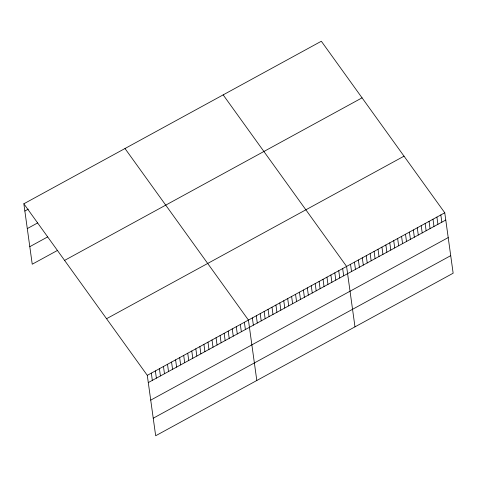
<?xml version="1.0" encoding="UTF-8"?>
<svg xmlns="http://www.w3.org/2000/svg" width="477" height="477" viewBox="0 0 477 477"><rect width="100%" height="100%" fill="white"/><g stroke="black" fill="none" stroke-linecap="round" stroke-linejoin="round"><path stroke-width="0.72" d="M23.85 203.786L321.331 41.237L444.767 212.784L453.15 273.214L155.669 435.763L147.286 375.333L23.85 203.786L32.233 264.216L57.663 250.324M24.858 211.037L28.322 209.141M27.29 228.584L37.695 222.902M29.801 246.669L47.718 236.878M64.586 260.4L362.061 97.845M106.55 318.725L404.031 156.17M147.286 375.333L444.767 212.784M148.287 382.584L445.768 220.028M150.726 400.131L448.207 237.582M153.236 418.216L450.717 255.66M223.164 94.875L346.594 266.422L354.983 326.852M124.992 148.52L248.428 320.067L256.811 380.497M440.837 214.93L441.845 222.175M436.914 217.077L437.916 224.321M432.985 219.217L433.992 226.468M429.056 221.364L430.063 228.614M425.132 223.51L426.134 230.761M421.203 225.657L422.211 232.907M417.28 227.803L418.281 235.048M413.35 229.95L414.358 237.194M409.427 232.096L410.429 239.341M405.498 234.243L406.505 241.487M401.568 236.383L402.576 243.634M397.645 238.53L398.647 245.78M393.716 240.676L394.723 247.927M389.792 242.823L390.794 250.073M385.863 244.969L386.871 252.214M381.934 247.116L382.942 254.36M378.011 249.262L379.018 256.507M374.081 251.403L375.089 258.653M370.158 253.549L371.16 260.8M366.229 255.696L367.236 262.946M362.305 257.842L363.307 265.093M358.376 259.989L359.384 267.233M354.447 262.135L355.454 269.38M350.523 264.282L351.531 271.526M342.671 268.569L343.673 275.819M338.742 270.715L339.749 277.966M334.818 272.862L335.82 280.112M330.889 275.008L331.897 282.253M326.96 277.155L327.967 284.399M323.036 279.301L324.044 286.546M319.107 281.448L320.115 288.692M315.184 283.588L316.185 290.839M311.254 285.735L312.262 292.985M307.331 287.881L308.333 295.132M303.402 290.028L304.409 297.278M299.473 292.174L300.48 299.419M295.549 294.321L296.557 301.565M291.62 296.467L292.628 303.712M287.697 298.608L288.698 305.858M283.767 300.754L284.775 308.005M279.844 302.901L280.846 310.151M275.915 305.047L276.922 312.298M271.985 307.194L272.993 314.438M268.062 309.34L269.07 316.585M264.133 311.487L265.14 318.731M260.209 313.627L261.211 320.878M256.28 315.774L257.288 323.024M252.357 317.921L253.359 325.171M244.379 322.279L245.387 329.524M240.336 324.491L241.344 331.736M236.288 326.697L237.296 333.948M232.245 328.909L233.253 336.16M228.197 331.121L229.204 338.366M224.154 333.334L225.156 340.578M220.106 335.54L221.113 342.79M216.063 337.752L217.065 345.002M212.015 339.964L213.022 347.214M207.972 342.176L208.974 349.42M203.923 344.388L204.931 351.632M199.881 346.594L200.883 353.845M195.832 348.806L196.84 356.057M191.79 351.018L192.791 358.263M187.741 353.23L188.749 360.475M183.699 355.437L184.7 362.687M179.65 357.649L180.658 364.899M175.602 359.861L176.609 367.105M171.559 362.073L172.567 369.317M167.51 364.279L168.518 371.529M163.468 366.491L164.476 373.741M159.419 368.703L160.427 375.954M155.377 370.915L156.378 378.16M151.328 373.127L152.336 380.372"/></g></svg>
